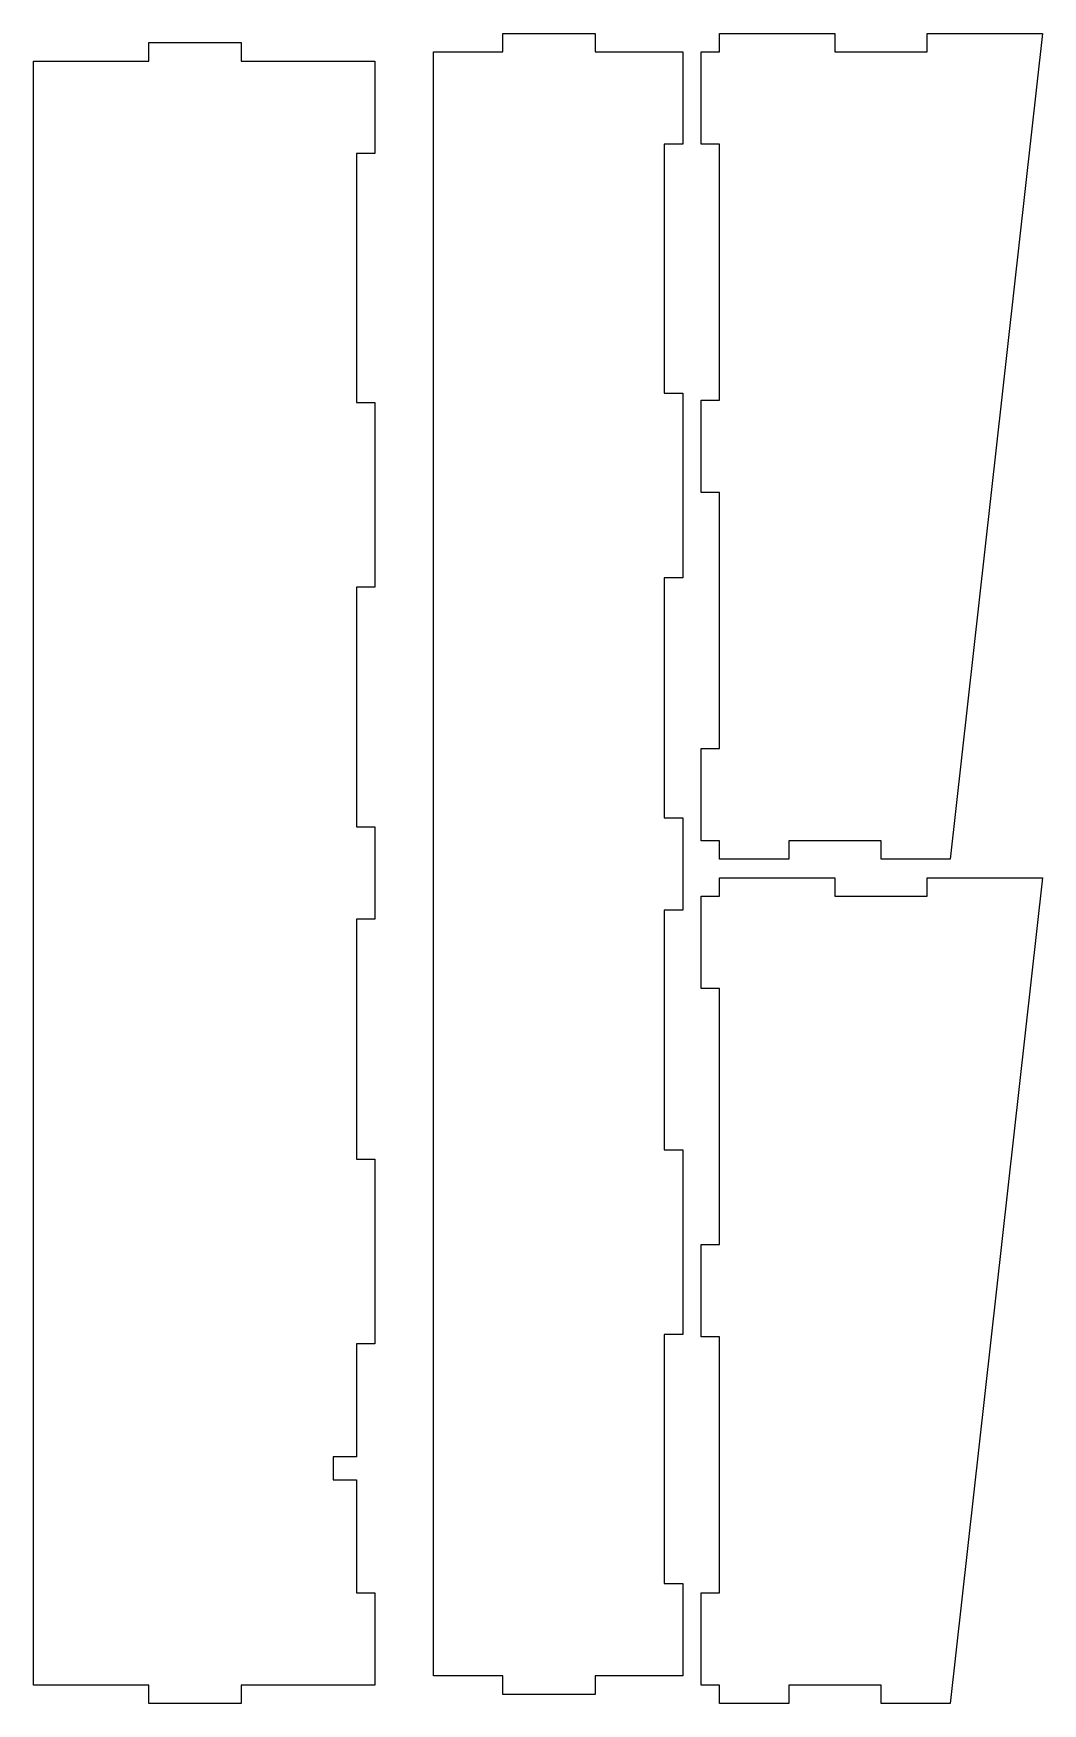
# Model space of a CAD drawing. Header units: metres. Extents: x 0 to 609, y 0 to 409.
# Drawn here: x 390 to 608.7, y 0 to 362 of the extents above; entities that cross this region are included whole.
import ezdxf

# ---------------------------------------------------------------- set-up
doc = ezdxf.new("R2010")
doc.units = ezdxf.units.M

msp = doc.modelspace()

# ---------------------------------------------------------------- linework, layer by layer
at = {"layer": 'Group#4'}
msp.add_polyline3d([(530.73, 358, 0), (530.73, 338, 0), (526.73, 338, 0), (526.73, 284, 0), (530.73, 284, 0), (530.73, 244, 0), (526.73, 244, 0), (526.73, 192, 0), (530.73, 192, 0), (530.73, 172, 0), (526.73, 172, 0), (526.73, 120, 0), (530.73, 120, 0), (530.73, 80, 0), (526.73, 80, 0), (526.73, 26, 0), (530.73, 26, 0), (530.73, 6, 0), (511.73, 6, 0), (511.73, 2, 0), (491.73, 2, 0), (491.73, 6, 0), (476.73, 6, 0), (476.73, 358, 0), (491.73, 358, 0), (491.73, 362, 0), (511.73, 362, 0), (511.73, 358, 0), (530.73, 358, 0)], dxfattribs=at)
at = {"layer": 'Group#6'}
for points in [[(588.73, 183, 0), (573.73, 183, 0), (573.73, 187, 0), (553.73, 187, 0), (553.73, 183, 0), (538.73, 183, 0), (538.73, 187, 0), (534.73, 187, 0), (534.73, 207, 0), (538.73, 207, 0), (538.73, 262.5, 0), (534.73, 262.5, 0), (534.73, 282.5, 0), (538.73, 282.5, 0), (538.73, 338, 0), (534.73, 338, 0), (534.73, 358, 0), (538.73, 358, 0), (538.73, 362, 0), (563.73, 362, 0), (563.73, 358, 0), (583.73, 358, 0), (583.73, 362, 0), (608.73, 362, 0), (588.73, 183, 0)], [(588.73, 0, 0), (573.73, 0, 0), (573.73, 4, 0), (553.73, 4, 0), (553.73, 0, 0), (538.73, 0, 0), (538.73, 4, 0), (534.73, 4, 0), (534.73, 24, 0), (538.73, 24, 0), (538.73, 79.5, 0), (534.73, 79.5, 0), (534.73, 99.5, 0), (538.73, 99.5, 0), (538.73, 155, 0), (534.73, 155, 0), (534.73, 175, 0), (538.73, 175, 0), (538.73, 179, 0), (563.73, 179, 0), (563.73, 175, 0), (583.73, 175, 0), (583.73, 179, 0), (608.73, 179, 0), (588.73, 0, 0)]]:
    msp.add_polyline3d(points, dxfattribs=at)
at = {"layer": 'Group#7'}
msp.add_polyline3d([(460, 78, 0), (460, 53.5, 0), (455, 53.5, 0), (455, 48.5, 0), (460, 48.5, 0), (460, 24, 0), (464, 24, 0), (464, 4, 0), (435, 4, 0), (435, 0, 0), (415, 0, 0), (415, 4, 0), (390, 4, 0), (390, 356, 0), (415, 356, 0), (415, 360, 0), (435, 360, 0), (435, 356, 0), (464, 356, 0), (464, 336, 0), (460, 336, 0), (460, 282, 0), (464, 282, 0), (464, 242, 0), (460, 242, 0), (460, 190, 0), (464, 190, 0), (464, 170, 0), (460, 170, 0), (460, 118, 0), (464, 118, 0), (464, 78, 0), (460, 78, 0)], dxfattribs=at)

doc.saveas('drawing.dxf')
